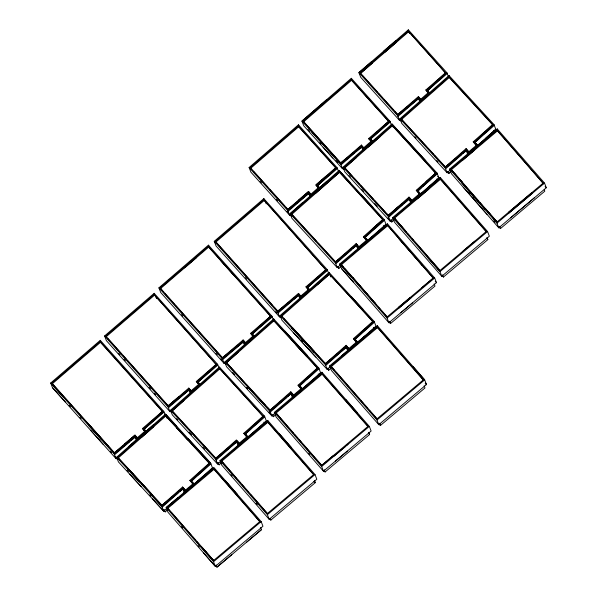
<?xml version="1.0" encoding="UTF-8"?>
<svg xmlns="http://www.w3.org/2000/svg" width="597" height="597" viewBox="0 0 597 597"><rect width="100%" height="100%" fill="white"/><g stroke="black" fill="none" stroke-linecap="round" stroke-linejoin="round"><path stroke-width="0.9" d="M367.827 240.225L385.975 224.226L384.177 219.562L382.931 219.509L363.386 236.74L366.565 240.225L358.991 246.636L356.178 243.554L335.551 261.784L335.469 263.001L337.268 267.665L340.708 264.628M356.178 156.735L344.268 167.242L388.423 215.323L388.64 217.301L409.214 199.077L412.117 202.182L411.826 201.428L408.923 198.323L388.423 215.323L388.348 216.547L390.147 221.203L393.572 218.174M167.123 508.077L163.69 511.122L161.884 506.457L161.966 505.241L182.585 487.018L185.495 490.13L192.988 483.779L189.868 480.384L209.405 463.108L210.651 463.153L212.45 467.817L194.309 483.861M247.509 437.414L266.307 420.803L264.508 416.139L263.262 416.094L243.77 433.31L246.852 436.758L239.352 443.116L236.434 439.952L215.86 458.175L215.786 459.392L217.584 464.056L220.33 461.623M251.389 428.362L245.3 434.123L264.799 416.9L263.553 416.848L219.33 368.267L171.772 410.273L215.86 458.175L216.077 460.153L236.651 441.929L238.979 444.452M274.613 413.505L271.859 415.937L270.06 411.273L270.135 410.057L290.761 391.826L293.679 394.983L301.172 388.595L298.045 385.199L317.529 367.924L318.776 367.976L320.574 372.64L302.478 388.677M286.933 396.229L270.434 410.811L270.351 412.027L290.978 393.796L293.888 396.953L290.687 393.042L270.135 410.057L270.434 410.811L286.724 397.318M346.096 345.312L349.305 349.185L346.096 345.312L325.477 363.536L325.402 364.752L327.201 369.416L330.634 366.379M477.66 145.31L495.801 129.265L494.003 124.601L492.756 124.557L473.22 141.825L476.406 145.317L468.876 151.713L466.063 148.631L445.392 166.876L445.31 168.093L447.108 172.757L450.548 169.712M338.618 171.675L337.096 167.735L335.857 167.667L315.97 184.891L318.395 187.63L310.955 194.182L308.545 191.51L287.926 209.346L287.836 210.569L289.635 215.226L291.008 214.039M343.887 167.585L342.514 168.772L340.715 164.108L340.805 162.891L361.416 145.056L363.819 147.683L371.259 141.176L368.789 138.444L388.729 121.213L389.975 121.273L391.49 125.213M448.444 76.715L446.929 72.774L445.683 72.715L425.848 89.975L428.258 92.669L420.781 99.229L418.378 96.602L397.766 114.437L397.669 115.661L399.468 120.318L400.848 119.131M434.019 84.61L427.377 90.796L447.22 73.528L445.974 73.468L408.229 31.066L360.14 72.67L397.766 114.437L397.968 116.415L418.579 98.572L420.385 100.55M89.386 424.922L114.348 452.81L114.542 454.78L135.176 437.079L137.534 439.72L137.243 438.959L134.885 436.325L114.348 452.81L114.251 454.018L116.049 458.683L117.43 457.503M198.838 383.401L197.831 382.296L217.868 365.051L216.629 364.983L154.071 294.545L105.826 336.029L168.25 405.788L168.451 407.766L188.98 390.072L191.338 392.714L191.047 391.96L188.689 389.319L168.25 405.788L168.153 407.005L169.951 411.669L171.324 410.49M328.76 273.59L327.238 269.65L325.999 269.575L305.97 286.821L308.38 289.552L300.806 296.045L298.448 293.403L277.859 311.097L277.762 312.313L279.568 316.977L282.306 314.619M309.306 289.694L307.5 287.65L327.537 270.404L326.29 270.337L263.725 199.853L215.495 241.382L277.859 311.097L278.06 313.074L298.642 295.381L300.522 297.649M273.142 319.388L271.904 316.171L270.657 316.097L250.628 333.342L253.046 336.074L245.471 342.611L243.113 339.969L222.48 357.67L222.382 358.894L224.181 363.551L226.241 361.782M421.064 188.003L417.796 191.092L437.34 173.817L436.086 173.764L391.916 125.221L344.268 167.242L352.528 176.682M422.37 186.764L425.639 183.667M426.945 182.428L436.086 173.764L435.795 173.011L391.916 125.221M445.392 166.876L465.981 149.854L468.779 152.922L469.07 153.683L466.272 150.616L445.601 168.847L445.392 166.876L401.221 118.788L448.922 76.767L492.756 124.557L474.466 141.885L477.413 145.556M479.981 137.691L474.757 142.638L494.294 125.363L493.047 125.318L482.585 134.564M483.249 134.594L493.047 125.318L492.756 124.557M165.473 415.325L165.765 416.079L118.161 458.041L117.87 457.287L165.473 415.325L209.405 463.108L191.115 480.428L191.518 481.481M194.674 478.093L191.406 481.189L210.95 463.906L209.704 463.862L196.443 475.585M197.286 475.622L209.704 463.862L209.405 463.108M263.262 416.094L245.009 433.362L247.889 437.191M254.091 425.81L263.553 416.848L219.33 368.267M243.942 382.043L225.994 362.11L273.598 320.141L317.529 367.924L299.284 385.244L302.201 389.02M301.463 388.05L299.582 386.005L304.313 381.513M306.336 379.588L317.828 368.685L319.074 368.73L299.582 386.005M357.864 342.148L375.968 326.111L374.17 321.447L372.924 321.402L354.678 338.715L355.081 339.768M356.819 341.529L354.969 339.477L361.722 333.059M363.08 331.775L373.215 322.156L374.461 322.208L354.969 339.477M370.341 232.427L364.924 237.546L367.58 240.464M373.058 229.867L383.222 220.263L384.468 220.323L364.924 237.546L364.633 236.793L382.931 219.509L339.036 171.682L291.388 213.704L335.551 261.784L335.768 263.762L356.387 245.531L359.185 248.598L358.894 247.837L356.096 244.77L335.551 261.784M445.683 72.715L427.086 90.043L429.303 93.102M435.347 83.371L445.974 73.468L408.229 31.066M319.425 188.055L317.208 184.958L335.857 167.667L298.351 126.034L250.359 167.578L250.65 168.332L298.642 126.788L298.351 126.034M324.156 179.54L317.5 185.712L337.387 168.488L336.148 168.429L298.642 126.788M325.492 178.302L336.148 168.429L335.857 167.667M340.499 162.988L303.186 121.176L351.215 79.528L388.729 121.213L370.036 138.504L372.177 141.31M388.729 121.213L389.02 121.967L370.327 139.265L390.266 122.034L389.02 121.967L374.394 134.609M164.973 414.572L163.727 411.355L162.488 411.288L143.743 428.594L145.355 431.004M145.847 431.392L144.034 429.347L147.377 426.258M149.392 424.4L162.78 412.042L164.018 412.109L144.034 429.347M219.099 368.237L217.577 364.297L216.33 364.23L197.54 381.535L197.831 382.296L216.629 364.983L154.071 294.545M162.817 291.314L160.153 287.903L208.338 246.382L270.657 316.097L251.867 333.41L253.971 336.215M256.852 329.842L252.158 334.171L272.195 316.925M259.538 327.365L270.956 316.858L270.657 316.097M325.999 269.575L307.201 286.888L309.425 289.985M307.5 287.65L313.537 282.082M315.552 280.224L326.29 270.337L263.725 199.853M398.714 206.219L388.423 215.323L408.997 197.107L411.908 200.219L419.445 193.771L416.266 190.279L435.795 173.011L437.049 173.055L438.847 177.719L420.698 193.764M386.259 213.413L388.714 216.084L405.176 201.51M214.316 456.936L216.151 458.936L229.867 446.787M231.24 445.571L233.987 443.138M353.439 338.663L356.797 342.827L353.439 338.663L372.924 321.402L328.947 273.62L317.052 284.112M357.207 336.335L361.386 332.641M362.775 331.41L373.215 322.156L372.924 321.402M231.987 451.302L234.046 449.474M235.412 448.265L238.158 445.832L236.36 441.168L215.86 458.175M216.651 462.108L219.159 464.824L221.211 463.003M302.388 202.853L290.142 213.651L291.94 218.308L337.268 267.665M314.634 192.055L326.872 181.257M315.216 192.689L339.036 171.682L383.222 220.263L373.453 228.882M368.088 146.235L379.998 135.728M315.507 193.45L339.335 172.436L291.679 214.457M356.469 157.496L344.559 168.003L392.207 125.982M368.386 146.989L380.296 136.489M373.162 228.121L382.931 219.509L383.222 220.263L367.17 234.42M426.034 181.645L435.795 173.011L417.504 190.339L417.907 191.383M426.325 182.406L421.437 186.719L437.049 173.055L391.998 124.004L343.021 167.19L344.82 171.854L390.147 221.203M351.655 248.561L335.842 262.538L351.432 249.636M353.036 247.345L355.096 245.524M427.273 181.697L417.504 190.339L420.698 193.831L411.826 201.428M217.584 464.056L172.324 414.885L170.526 410.221L219.405 367.051L264.508 416.139L245.009 433.362L248.389 437.586L247.158 436.206M477.003 139.504L481.189 135.803M460.839 154.257L445.683 167.63L461.302 154.72M462.906 152.436L464.287 151.213M219.621 369.021L172.063 411.027L180.025 419.676M327.201 369.416L281.933 320.193L280.135 315.537L329.022 272.404L374.17 321.447L354.678 338.715L357.76 342.133L348.924 349.626L346.021 346.521L325.477 363.536L325.693 365.506L346.32 347.275L349.223 350.379M183.951 400.527L172.063 411.027L171.772 410.273M317.343 284.866L329.238 274.381L281.672 316.343L281.381 315.582L328.947 273.62L373.215 322.156M354.461 252.471L355.834 251.255M486.033 137.907L495.801 129.265M337.596 267.068L338.85 268.434L340.917 266.605M191.555 479.906L192.95 478.675M152.377 498.816L163.69 511.122L118.422 461.899L116.624 457.242L165.556 414.109L210.651 463.153L191.115 480.428L194.249 483.839L185.413 491.331L182.51 488.227L161.966 505.241L162.183 507.211L182.801 488.988L185.13 491.465M116.624 457.242L161.884 506.457L172.197 497.338M248.24 430.377L263.553 416.848M293.59 396.192L302.418 388.654L299.284 385.244L318.776 367.976L273.68 318.925L224.748 362.058L270.06 411.273L290.687 393.042L292.209 396.983M163.391 509.853L165.265 511.89L167.324 510.069M272.187 415.348L273.441 416.706L275.501 414.885M330.842 368.364L328.775 370.185L327.529 368.827L328.775 370.185L327.94 368.021M447.108 172.757L401.781 123.4L399.975 118.736L449.004 75.55L494.003 124.601L474.466 141.885L477.652 145.384L468.779 152.922M448.922 76.767L449.213 77.52L401.52 119.549L405.199 123.557M128.855 446.459L153.325 424.885M141.676 436.31L153.578 425.81M141.967 437.064L153.869 426.571M273.598 320.141L273.889 320.902L226.285 362.864L238.188 352.379M430.109 87.281L445.974 73.468M326.634 99.714L301.948 121.109L303.746 125.773L342.514 168.772M351.312 78.311L301.948 121.109L340.715 164.108L361.327 146.265L363.737 148.907L372.498 141.228L370.036 138.504L389.975 121.273L351.312 78.311L351.603 79.065M289.635 215.226L250.919 172.175L249.113 167.511L298.44 124.81L337.096 167.735L316.261 185.645L318.686 188.383M397.766 114.437L418.288 97.811L420.698 100.453L429.504 92.722L427.086 90.043L446.929 72.774L408.318 29.85L358.901 72.61L360.7 77.274L399.468 120.318M371.252 61.924L358.901 72.61L397.669 115.661L407.982 106.736M383.61 51.23L395.96 40.544M384.192 51.872L396.207 41.469M303.477 121.93L351.514 80.289L351.215 79.528M408.52 31.828L360.439 73.431L372.461 63.028M384.483 52.626L396.498 42.223M325.91 176.279L315.97 184.891L316.261 185.645M298.239 200.428L308.545 191.51L310.641 194.271M354.148 152.354L341.096 163.653L341.006 164.869L361.618 147.026L364.028 149.66M355.521 151.16L357.588 149.377M359.648 147.593L361.021 146.407M394.975 111.773L398.057 115.199L418.288 97.811L419.81 101.751M310.559 195.495L308.746 193.48L288.127 211.323L287.926 209.346L250.359 167.578M224.181 363.551L160.712 292.5L158.914 287.836L208.435 245.158L271.904 316.171L251.867 333.41L254.285 336.141L245.374 343.827L243.016 341.193L222.48 357.67L222.771 358.431L239.061 345.357M172.205 277.523L160.153 287.903L222.48 357.67M160.444 288.657L208.629 247.136L208.338 246.382M371.259 141.176L371.55 141.929L369.08 139.198L371.827 136.825M216.33 364.23L196.294 381.476L198.808 384.237L191.152 390.744L188.786 388.095L168.25 405.788L178.518 396.945M142.504 428.519L145.205 432.012L142.504 428.519L162.488 411.288L100.162 341.566L51.932 383.095L52.223 383.849L100.46 342.32L100.162 341.566M188.98 390.072L168.541 406.542L182.234 394.751M183.6 393.572L185.652 391.804M144.795 427.556L146.787 425.833M148.787 424.109L162.78 412.042L162.488 411.288M184.249 267.135L196.294 256.762M279.568 316.977L216.047 245.979L214.248 241.315L263.822 198.629L327.238 269.65L307.201 286.888L309.619 289.62L300.709 297.261L298.351 294.62L277.859 311.097M169.951 411.669L106.385 340.626L104.587 335.962L154.16 293.328L217.577 364.297L197.54 381.535L200.062 384.304L191.047 391.96M137.243 438.959L146.153 431.318L143.743 428.594L163.727 411.355L100.266 340.342L50.693 383.028L52.491 387.692L65.2 401.885M184.54 267.896L196.592 257.516M272.598 305.642L215.786 242.136L264.023 200.607M154.362 295.306L106.117 336.79L105.826 336.029M254.255 331.223L256.926 328.925M258.934 327.201L260.934 325.477M310.403 284.008L326.29 270.337M274.448 307.709L278.15 311.85L294.62 297.702M168.541 406.542L178.809 397.699M201.256 378.207L216.629 364.983M222.771 358.431L238.591 344.857M239.964 343.678L241.345 342.499M222.674 359.648L243.307 341.947L245.076 343.932M124.669 443.952L134.982 435.101L137.34 437.743L144.914 431.25M89.677 425.676L114.639 453.563L124.96 444.713M129.773 440.579L114.251 454.018L50.693 383.028L63.401 397.221M131.146 439.399L132.519 438.22M124.564 445.168L134.885 436.325L136.407 440.265M349.014 348.424L356.506 342.066M248.098 436.832L239.27 444.317L236.36 441.168L215.786 459.392L170.526 410.221M392.707 217.547L440.176 177.384L487.555 231.532L489.353 236.196L441.773 276.277L394.505 222.203L392.707 217.547L439.974 271.613L441.773 276.277M428.31 187.428L440.176 177.384L440.467 178.137M405.482 230.815L393.945 217.621L440.079 270.396L486.309 231.457L440.071 178.6L393.945 217.621L406.378 232.27M417.012 198.107L428.534 188.353M358.894 247.837L367.819 240.292L364.633 236.793L384.177 219.562L339.118 170.458L290.142 213.651L335.469 263.001L356.096 244.77L357.894 249.434M440.071 178.6L440.362 179.361L394.236 218.383L405.773 231.569M417.303 198.868L428.833 189.107M341.581 355.812L365.379 335.715M449.66 169.048L497.234 128.915L544.509 183.078L546.307 187.742L498.779 227.815L451.459 173.705L449.66 169.048L496.98 223.151L498.779 227.815M497.122 130.131L450.899 169.123L451.198 169.876L453.019 171.966L451.198 169.876L497.413 130.892L497.122 130.131L543.568 183.757L497.413 130.892M341.574 268.62L388.893 322.731L436.474 282.65L434.676 277.986L387.349 223.83L339.775 263.956L341.574 268.62L353.409 282.15M462.75 160.13L474.302 150.384M343.133 266.881L341.021 264.038L387.244 225.047L433.728 278.665L387.244 225.047M341.312 264.792L387.535 225.808M508.629 212.204L531.726 192.734M543.27 183.003L497.085 221.935L497.376 222.696L492.518 217.136L497.376 222.696M463.19 250.927L474.757 241.188M508.86 213.129L532.628 193.1M496.98 223.151L544.509 183.078M487.555 231.532L439.974 271.613L428.153 258.098M385.065 314.828L387.498 317.611L387.199 316.85L433.429 277.911L421.878 287.642M398.766 307.119L410.318 297.381M274.329 412.378L321.955 372.244L369.327 426.392L371.125 431.056L323.455 471.197L276.127 417.042L274.329 412.378L321.656 466.533L323.455 471.197M329.671 365.857L377.289 325.678L424.668 379.871L426.467 384.535L378.796 424.676L331.469 370.521L329.671 365.857L376.998 420.012L378.796 424.676M388.893 322.731L387.095 318.067L434.676 277.986M398.99 308.052L410.885 298.03M275.575 412.452L321.85 373.461L368.088 426.318L321.768 465.317L275.575 412.452L293.493 433.385M330.91 365.931L377.185 326.895L423.43 379.796L377.11 418.796L330.91 365.931L331.201 366.692L377.476 327.649L377.185 326.895M275.866 413.214L322.141 374.215L321.85 373.461M220.009 460.556L267.628 420.37L315.007 474.57L316.813 479.234L269.18 519.315L221.808 465.212L220.009 460.556L267.381 514.651L269.18 519.315M221.256 460.63L267.523 421.586L313.768 474.496L267.486 513.435L221.256 460.63L236.755 478.757M178.063 497.517L166.16 507.562L167.958 512.226L215.33 566.374L262.956 526.241L261.158 521.577L213.778 467.384L166.16 507.562L213.532 561.71L215.33 566.374L203.487 552.837M221.547 461.384L267.814 422.348L267.523 421.586M510.666 217.793L534.427 197.764M178.966 497.883L167.399 507.637L213.636 560.501L259.911 521.502L213.666 468.6L167.399 507.637L168.906 509.786M167.69 508.398L213.965 469.354L213.666 468.6M499.204 227.188L500.428 228.591L544.807 191.174L544.248 189.727M400.788 312.716L412.684 302.686M442.198 275.65L443.422 277.045L487.846 239.621L487.01 237.457M321.768 465.317L333.342 455.563M333.574 456.496L345.491 446.466M346.29 445.675L347.947 444.28M321.656 466.533L369.327 426.392M376.998 420.012L424.668 379.871L412.826 366.327M267.381 514.651L315.007 474.57M213.532 561.71L261.158 521.577M335.372 461.16L347.29 451.123M323.88 470.57L325.104 471.973L369.625 434.489L368.782 432.318M269.598 518.689L270.829 520.091L315.306 482.66L314.47 480.495M260.613 527.502L261.456 529.673L216.98 567.15L215.756 565.747M231.808 554.658L216.98 567.15L216.144 564.978M246.628 542.166L261.456 529.673M388.714 216.084L395.781 210.219M397.908 208.457L402.147 204.943M403.557 203.771L409.214 199.077M352.842 248.464L356.387 245.531M334.275 357.252L325.768 364.289L313.171 350.588M335.686 356.081L339.23 353.148M341.357 351.387L346.32 347.275M288.142 396.147L290.978 393.796M216.151 458.936L229.584 447.795M230.994 446.616L236.651 441.929M177.846 493.092L162.257 505.995L182.51 488.227L184.309 492.891M179.973 491.331L182.801 488.988M462.72 153.548L466.272 150.616M398.057 115.199L414.333 102.012M415.751 100.863L418.579 98.572M354.543 152.757L341.096 163.653L340.805 162.891L361.327 146.265L362.849 150.205M355.961 151.608L361.618 147.026M287.926 209.346L308.455 192.727L310.865 195.406M304.5 196.92L288.217 210.107L285.754 207.368M305.918 195.779L308.746 193.48M278.15 311.85L291.575 301.06M293.694 299.358L298.642 295.381M240.472 344.223L243.307 341.947M114.639 453.563L129.512 441.631M131.638 439.922L135.176 437.079M170.929 411.273L172.615 412.064M117.027 458.287L118.699 459.071M343.424 168.242L345.088 169.026M411.617 200.353L408.997 197.107M409.326 199.368L411.646 201.853M346.432 347.573L348.752 350.051M185.204 490.264L182.585 487.018M182.913 489.279L185.242 491.756M293.388 395.11L290.761 391.826M291.09 394.087L293.418 396.609M236.763 442.22L239.091 444.743M351.596 296.925L362.879 309.186M292.403 327.574L314.455 351.543M298.209 334.32L283.568 318.395M299.433 335.656L303.724 340.32L293.015 328.671M306.783 343.648L308.627 345.641M309.85 346.976L314.746 352.305M280.135 315.537L325.402 364.752L346.021 346.521L347.82 351.185M301.246 340.253L302.5 341.611M284.956 331.193L307.507 355.715M295.567 344.036L306.552 355.984M295.858 344.797L306.843 356.737M301.463 389.356L298.045 385.199M225.994 362.11L270.135 410.057M246.464 384.781L259.397 398.826M259.71 399.169L265.389 405.333M267.277 407.385L270.434 410.811M247.404 386.662L270.06 411.273M232.726 372.491L234.606 374.535M246.509 387.46L247.762 388.819M269.053 411.945L270.307 413.303M271.859 415.937L226.547 366.722L224.748 362.058M236.725 440.713L239.061 443.243M180.884 420.609L187.182 427.452M189.07 429.504L201.458 442.959M202.681 444.295L213.002 455.511M176.622 418.616L177.876 419.975M189.13 432.206L191.637 434.922M202.898 447.153L204.771 449.198M176.831 426.37L165.556 414.109L165.959 415.154M188.107 438.631L210.651 463.153M176.458 427.273L187.443 439.213M176.749 428.027L187.734 439.974M128.892 469.279L150.944 493.249M129.183 470.033L132.862 474.033M134.698 476.025L137.765 479.361M141.437 483.354L151.235 494.01M127.101 470.391L128.355 471.757M149.623 494.883L150.877 496.241M449.213 77.52L493.047 125.318M406.564 125.042L426.057 146.265M428.504 148.937L433.691 154.578M434.638 155.608L445.071 166.966M399.975 118.736L445.31 168.093L465.981 149.854L467.779 154.519M414.848 136.683L416.102 138.049M436.78 160.563L438.034 161.929M447.429 172.16L448.683 173.526L450.75 171.705L448.683 173.526L447.847 171.361M425.78 160.794L391.998 124.004L393.393 127.639M437.594 176.354L438.847 177.719M354.021 178.302L359.7 184.488M360.961 185.861L373.386 199.383M374.61 200.719L384.931 211.957M343.021 167.19L388.348 216.547L408.923 198.323L410.721 202.987M349.118 175.585L350.372 176.951M361.648 189.227L363.528 191.279M374.804 203.555L377.311 206.286M387.968 217.883L391.722 221.972L393.781 220.151L391.722 221.972L390.886 219.808M350.379 182.734L339.118 170.458L339.529 171.511M361.648 195.01L372.909 207.293M292.299 215.129L295.978 219.136M296.097 219.263L316.216 241.173M318.805 243.994L335.23 261.874M281.381 315.582L325.477 363.536M306.873 343.738L311.91 349.223M291.455 327.835L314.082 352.446M293.254 332.499L315.88 357.11M273.889 320.902L317.828 368.685L317.529 367.924M165.765 416.079L209.704 463.862M193.286 484.54L189.868 480.384M117.87 457.287L161.966 505.241M118.796 458.727L138.317 479.966M141.467 483.391L159.735 503.256M127.945 469.541L139.258 481.846M150.571 494.152L161.884 506.457M129.743 474.205L141.056 486.51M420.467 99.333L418.378 96.602M361.73 147.317L363.543 149.295M474.869 142.929L476.996 145.265M468.041 151.242L466.063 148.631M466.384 150.907L469.182 153.974M418.691 98.863L420.497 100.841M365.036 237.837L367.162 240.173M357.596 245.539L356.178 243.554M356.499 245.822L359.304 248.889M197.943 382.587L199.458 384.244M370.438 139.556L371.67 140.914M303.186 121.176L340.805 162.891M311.634 131.862L340.715 164.108M308.037 129.527L309.843 131.527M319.858 142.638L321.104 144.019M336.029 160.578L337.902 162.645M342.872 168.167L344.118 169.548L343.559 168.1M428.549 93.423L425.848 89.975M362.827 76.08L377.088 91.916M378.938 93.968L381.931 97.296M383.871 99.453L393.736 110.408M399.833 119.713L401.08 121.094M363.722 93.423L376.222 107.318M351.514 80.289L389.02 121.967M323.126 147.272L332.82 158.026M308.858 193.771L310.671 195.786M253.635 171.645L267.277 186.824M269.732 189.555L272.12 192.204M272.822 192.988L284.523 205.995M249.113 167.511L287.836 210.569L308.455 192.727L309.977 196.667M260.18 181.466L261.426 182.846M276.336 199.42L277.575 200.808M287.038 211.331L288.239 212.666M290 214.621L291.246 216.002M154.519 393.386L155.735 394.744M51.932 383.095L114.348 452.81L134.982 435.101L135.273 435.862M52.82 384.513L91.774 428.027M94.251 430.788L107.841 445.974M109.699 448.041L111.549 450.116M79.923 417.296L81.14 418.654M110.363 451.302L111.579 452.66M115.84 457.421L117.669 459.466L116.833 457.295M52.491 387.692L116.049 458.683M300.507 296.142L298.448 293.403M214.248 241.315L277.762 312.313L298.351 294.62L299.866 298.56M245.285 277.627L246.501 278.986M275.702 311.634L276.926 312.992M279.941 316.365L281.18 317.753L280.627 316.306M221.099 261.083L233.561 275.023M208.629 247.136L270.956 316.858M245.173 342.708L243.113 339.969M243.419 342.238L245.188 344.223M164.765 293.493L174.025 303.858M175.257 305.239L178.846 309.253M180.033 310.589L222.181 357.767M158.914 287.836L222.382 358.894L243.016 341.193L244.531 345.133M181.421 314.641L182.637 316M216.077 353.439L217.293 354.797M220.838 358.767L222.077 360.163M224.562 362.939L225.8 364.327M190.853 390.841L188.786 388.095M189.092 390.363L190.861 392.348M107.9 338.783L121.572 354.051M122.766 355.387L126.333 359.372M127.751 360.961L137.034 371.334M138.22 372.662L167.951 405.878M104.587 335.962L168.153 407.005L188.689 389.319L190.204 393.259M118.758 353.424L120.004 354.812M124.072 359.364L125.288 360.722M149.205 387.446L150.444 388.834M170.332 411.049L171.57 412.437L171.011 410.997M100.46 342.32L162.78 412.042M135.862 436.519L137.041 437.84M135.288 437.37L137.646 440.011M88.826 425.624L101.542 439.825M69.207 405.333L70.453 406.721M115.184 456.69L117.669 459.466M90.625 430.288L103.341 444.489M247.143 437.519L243.77 433.31M317.208 184.958L319.626 187.689M252.732 336.148L250.628 333.342M308.067 289.627L305.97 286.821M478.54 201.152L459.093 178.913L462.742 183.085M479.757 202.54L482.189 205.323M484.01 207.405L486.443 210.181M468.6 192.197L469.824 193.6M472.802 196.995L473.973 198.338M493.697 220.89L494.92 222.293M440.362 179.361L485.995 231.517M486.622 238.225L487.846 239.621M352.566 277.239L375.662 303.649M352.857 278.001L368.655 296.067L349.208 273.829M375.953 304.403L374.125 302.321L376.558 305.104M387.095 318.067L339.775 263.956L351.603 277.486M389.319 322.104L390.542 323.507L434.974 286.082L434.138 283.911M389.363 322.164L390.542 323.507L389.707 321.335M425.288 383.177L426.467 384.535L425.258 383.147M345.641 399.318L357.484 412.855M322.141 374.215L367.767 426.377M368.394 433.086L369.625 434.489M279.471 433.922L291.321 447.466M314.134 481.316L315.306 482.66L314.082 481.257M237.972 480.145L240.404 482.928M242.225 485.01L244.658 487.794M246.486 489.876L248.315 491.958M250.747 494.741L266.56 512.808M231.002 474.608L232.226 476.003M256.113 503.286L257.292 504.637M225.621 480.936L237.464 494.48M171.346 512.569L191.421 535.524M192.637 536.912L195.07 539.695M196.898 541.778L198.719 543.867M201.152 546.643L213.323 560.561L202.98 548.733M181.436 526.532L182.66 527.927M198.144 545.621L199.323 546.964M545.098 186.354L546.307 187.742M462.444 182.324L450.899 169.123L497.085 221.935L485.54 208.734M461.488 182.57L485.152 209.629M463.287 187.234L486.951 214.293M407.594 233.651L410.02 236.434M411.84 238.516L413.661 240.598M416.094 243.375L439.765 270.456M399.08 239.024L422.183 265.449M435.265 281.262L436.474 282.65M341.021 264.038L387.199 316.85M344.954 268.963L346.782 271.045M378.379 307.186L380.199 309.268M382.028 311.358L383.849 313.44M377.476 327.649L423.721 380.558M332.417 368.08L334.238 370.17M336.671 372.953L359.775 399.386M360.984 400.774L363.416 403.557M365.245 405.639L367.065 407.729M369.498 410.512L370.715 411.9M371.931 413.296L376.789 418.855M379.267 424.101L380.446 425.452L424.967 387.968L424.131 385.796M379.222 424.049L380.446 425.452L379.61 423.28M294.709 434.78L297.142 437.556M298.963 439.646L301.395 442.422M303.216 444.511L305.045 446.601M306.261 447.989L321.455 465.376M308.649 453.13L309.821 454.481M267.814 422.348L313.447 474.555M213.965 469.354L260.202 522.256M202.077 547.277L213.636 560.501M155.795 296.873L156.615 298.537M265.456 202.182L266.277 203.846M330.096 275.18L330.76 276.904M497.234 128.915L497.637 129.967M493.458 130.594L494.017 132.041M476.406 145.317L476.697 146.071L473.22 141.825M449.004 75.55L449.407 76.595M499.592 226.42L500.428 228.591M408.318 29.85L409.549 33.551M436.497 179.048L437.056 180.495M400.244 118.93L400.803 120.37M419.445 193.771L419.736 194.532L416.266 190.279M442.586 274.881L443.422 277.045M368.789 138.444L369.08 139.198M361.416 145.056L361.707 145.81M387.349 223.83L387.759 224.882M383.625 225.554L384.184 226.994M366.565 240.225L366.864 240.987L363.386 236.74M377.289 325.678L377.692 326.723M298.44 124.81L298.731 125.571M373.618 327.44L374.177 328.887M338.014 266.262L338.85 268.434M329.022 272.404L329.425 273.456M290.411 213.838L290.963 215.278M263.822 198.629L264.113 199.391M321.955 372.244L322.358 373.297M318.231 373.968L318.791 375.416M273.68 318.925L273.971 319.686M324.268 469.802L325.104 471.973M215.495 241.382L215.786 242.136M208.435 245.158L208.846 246.21M272.605 414.542L273.441 416.706M267.628 420.37L268.038 421.422M263.964 422.131L264.516 423.579M219.405 367.051L219.808 368.103M270.269 518.644L270.829 520.091M198.808 384.237L199.1 384.998L196.294 381.476M154.16 293.328L154.571 294.373M218.323 462.653L219.159 464.824M166.623 416.878L167.287 418.601M100.266 340.342L100.669 341.394M164.429 509.726L165.265 511.89M456.66 176.13L454.839 174.048L456.66 176.13M490.085 214.353L488.264 212.271L490.085 214.353M372.916 300.933L369.871 297.455L372.909 300.933"/></g></svg>
